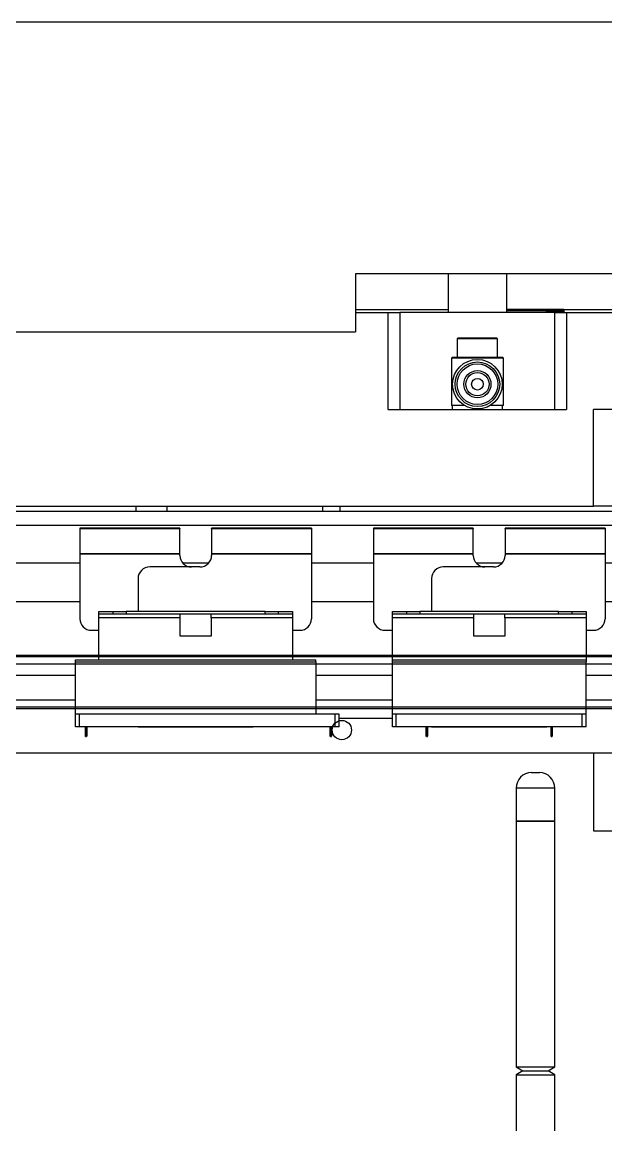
# Model space of a CAD drawing. Extents: x 500 to 100500, y -14500 to 21140.
# Drawn here: x 7104 to 7254.6, y -3155 to -2868.9 of the extents above; entities that cross this region are included whole.
import ezdxf

# ---------------------------------------------------------------- set-up
doc = ezdxf.new("R2010")
doc.units = 0
doc.layers.get('0').update_dxf_attribs({"linetype": 'CONTINUOUS'})

# ---------------------------------------------------------------- blocks, each defined once
blk = doc.blocks.new('LP R')
at = {"color": 2}
for p, q in [((15907.69, -93591.04), (15908.69, -93591.04)), ((15908.69, -93591.04), (15909.69, -93591.04)), ((15903.69, -93595.04), (15903.69, -93603.54)), ((15908.69, -93595.04), (15903.69, -93595.04)), ((15913.69, -93595.04), (15908.69, -93595.04)), ((15913.69, -93603.54), (15913.69, -93595.04)), ((15903.69, -93603.54), (15903.69, -93667.03)), ((15913.69, -93603.54), (15903.69, -93603.54)), ((15903.69, -93603.54), (15908.69, -93603.54)), ((15908.69, -93603.54), (15913.69, -93603.54)), ((15913.69, -93667.03), (15913.69, -93603.54)), ((15903.69, -93667.03), (15905.44, -93668.04)), ((15903.69, -93667.03), (15908.69, -93667.03)), ((15908.69, -93667.03), (15913.69, -93667.03)), ((15911.94, -93668.04), (15913.69, -93667.03)), ((15905.44, -93668.04), (15903.69, -93669.05)), ((15903.69, -93669.05), (15903.69, -93683.54)), ((15903.69, -93669.05), (15908.69, -93669.05)), ((15905.44, -93668.04), (15908.69, -93668.04)), ((15908.69, -93668.04), (15911.94, -93668.04)), ((15908.69, -93669.05), (15913.69, -93669.05)), ((15913.69, -93669.05), (15911.94, -93668.04)), ((15913.69, -93683.54), (15913.69, -93669.05))]:
    blk.add_line(p, q, dxfattribs=at)
for centre, start, end in [((15907.69, -93595.04), 90, 180), ((15909.69, -93595.04), 0, 90)]:
    blk.add_arc(centre, 4, start, end, dxfattribs=at)
blk = doc.blocks.new('SP R')
at = {"color": 3}
for p, q in [((17121.34, -97458.31), (18255.34, -97458.31)), ((18255.34, -97460.31), (17121.34, -97460.31)), ((17121.34, -97471.31), (18255.34, -97471.31)), ((18255.34, -97471.81), (17121.34, -97471.81)), ((18255.34, -97483.31), (17121.34, -97483.31)), ((17353.34, -97483.31), (17353.34, -97503.31)), ((17353.34, -97503.31), (17378.34, -97503.31))]:
    blk.add_line(p, q, dxfattribs=at)
blk.add_circle((17288.34, -97477.31), 2.5, dxfattribs=at)
blk = doc.blocks.new('KJprobe Card F')
at = {"color": 6}
for p, q in [((31903.7, -77304.49, 43.99), (30603.7, -77304.49, 43.99)), ((30942.2, -77369.49, 43.99), (30857.2, -77369.49, 43.99)), ((30857.2, -77369.49, 43.99), (30857.2, -77384.49, 43.99)), ((30881.2, -77379.49, 43.99), (30881.2, -77369.49, 43.99)), ((30896.2, -77369.49, 43.99), (30896.2, -77379.49, 43.99)), ((30857.2, -77378.69, 43.99), (30881.2, -77378.69, 43.99)), ((30906.5, -77378.69, 43.99), (30896.2, -77378.69, 43.99)), ((30896.2, -77378.99, 43.99), (30906.5, -77378.99, 43.99)), ((30911, -77378.69, 43.99), (30906.5, -77378.69, 43.99)), ((30906.5, -77378.69, 43.99), (30906.5, -77378.99, 43.99)), ((30906.5, -77378.89, 43.99), (30910, -77378.89, 43.99)), ((30906.5, -77379.49, 43.99), (30906.5, -77378.99, 43.99)), ((30906.5, -77379.14, 43.99), (30906.55, -77379.14, 43.99)), ((30906.55, -77379.19, 43.99), (30906.55, -77379.14, 43.99)), ((30906.55, -77379.19, 43.99), (30910, -77379.19, 43.99)), ((30906.55, -77379.49, 43.99), (30906.55, -77379.19, 43.99)), ((30910, -77379.19, 43.99), (30910, -77378.89, 43.99)), ((30910, -77378.94, 43.99), (30911, -77378.94, 43.99)), ((30910, -77379.19, 43.99), (30910, -77379.24, 43.99)), ((30911, -77379.24, 43.99), (30910, -77379.24, 43.99)), ((30911, -77378.94, 43.99), (30911, -77378.69, 43.99)), ((30911, -77378.69, 43.99), (30942.2, -77378.69, 43.99)), ((30911, -77378.94, 43.99), (30911, -77379.24, 43.99)), ((30911.1, -77379.14, 43.99), (30911, -77379.14, 43.99)), ((30911, -77379.24, 43.99), (30911, -77379.49, 43.99)), ((30911.1, -77379.49, 43.99), (30911.1, -77379.14, 43.99)), ((30857.2, -77379.49, 43.99), (30865.7, -77379.49, 43.99)), ((30865.7, -77404.49, 43.99), (30865.7, -77379.49, 43.99)), ((30865.7, -77379.49, 43.99), (30868.7, -77379.49, 43.99)), ((30868.7, -77379.49, 43.99), (30868.7, -77404.49, 43.99)), ((30908.7, -77379.49, 43.99), (30868.7, -77379.49, 43.99)), ((30908.7, -77404.49, 43.99), (30908.7, -77379.49, 43.99)), ((30908.7, -77379.49, 43.99), (30911.7, -77379.49, 43.99)), ((30911.7, -77379.49, 43.99), (30911.7, -77404.49, 43.99)), ((30911.7, -77379.49, 43.99), (30942.2, -77379.49, 43.99)), ((30603.7, -77384.49, 43.99), (30857.2, -77384.49, 43.99)), ((30883.75, -77385.99, 43.99), (30883.5, -77386.24, 43.99)), ((30883.5, -77386.24, 43.99), (30883.5, -77390.99, 43.99)), ((30893.9, -77386.24, 43.99), (30883.5, -77386.24, 43.99)), ((30883.75, -77385.99, 43.99), (30893.65, -77385.99, 43.99)), ((30893.9, -77386.24, 43.99), (30893.65, -77385.99, 43.99)), ((30893.9, -77390.99, 43.99), (30893.9, -77386.24, 43.99)), ((30882.25, -77390.99, 43.99), (30882, -77391.24, 43.99)), ((30882, -77391.24, 43.99), (30882, -77403.49, 43.99)), ((30895.4, -77391.24, 43.99), (30882, -77391.24, 43.99)), ((30882.25, -77390.99, 43.99), (30895.15, -77390.99, 43.99)), ((30895.4, -77391.24, 43.99), (30895.15, -77390.99, 43.99)), ((30895.4, -77403.49, 43.99), (30895.4, -77391.24, 43.99)), ((30865.7, -77404.49, 43.99), (30911.7, -77404.49, 43.99)), ((30885.42, -77403.49, 43.99), (30882, -77403.49, 43.99)), ((30882.2, -77403.49, 43.99), (30882.2, -77404.49, 43.99)), ((30895.4, -77403.49, 43.99), (30891.97, -77403.49, 43.99)), ((30895.2, -77404.49, 43.99), (30895.2, -77403.49, 43.99)), ((30978.7, -77404.49, 43.99), (30918.7, -77404.49, 43.99)), ((30918.7, -77429.49, 43.99), (30918.7, -77404.49, 43.99)), ((30488.7, -77429.49, 43.99), (30918.7, -77429.49, 43.99)), ((31000.7, -77430.89, 43.99), (30498.7, -77430.89, 43.99)), ((30800.5, -77429.49, 43.99), (30800.5, -77430.89, 43.99)), ((30808.5, -77429.49, 43.99), (30808.5, -77430.89, 43.99)), ((30848.7, -77429.49, 43.99), (30848.7, -77430.89, 43.99)), ((30853.2, -77429.49, 43.99), (30853.2, -77430.89, 43.99)), ((30923.7, -77429.49, 43.99), (30918.7, -77429.49, 43.99)), ((31000.7, -77434.49, 43.99), (30498.7, -77434.49, 43.99)), ((30786.07, -77435.19, 43.99), (30786.07, -77435.29, 43.99)), ((30811.87, -77435.19, 43.99), (30786.07, -77435.19, 43.99)), ((30811.87, -77435.29, 43.99), (30786.07, -77435.29, 43.99)), ((30786.07, -77435.29, 43.99), (30786.07, -77435.3, 43.99)), ((30811.87, -77435.3, 43.99), (30786.07, -77435.3, 43.99)), ((30786.07, -77435.3, 43.99), (30786.07, -77441.76, 43.99)), ((30811.87, -77435.19, 43.99), (30811.87, -77435.29, 43.99)), ((30811.87, -77435.3, 43.99), (30811.87, -77435.29, 43.99)), ((30811.87, -77441.76, 43.99), (30811.87, -77435.3, 43.99)), ((30820.08, -77435.29, 43.99), (30820.08, -77435.19, 43.99)), ((30845.87, -77435.19, 43.99), (30820.08, -77435.19, 43.99)), ((30845.87, -77435.29, 43.99), (30820.08, -77435.29, 43.99)), ((30820.08, -77435.29, 43.99), (30820.08, -77435.3, 43.99)), ((30845.87, -77435.3, 43.99), (30820.08, -77435.3, 43.99)), ((30820.08, -77435.3, 43.99), (30820.08, -77441.76, 43.99)), ((30845.87, -77435.19, 43.99), (30845.87, -77435.29, 43.99)), ((30845.87, -77435.29, 43.99), (30845.87, -77435.3, 43.99)), ((30845.87, -77435.3, 43.99), (30845.87, -77441.76, 43.99)), ((30861.85, -77435.19, 43.99), (30861.85, -77435.29, 43.99)), ((30887.64, -77435.19, 43.99), (30861.85, -77435.19, 43.99)), ((30887.64, -77435.29, 43.99), (30861.85, -77435.29, 43.99)), ((30861.85, -77435.29, 43.99), (30861.85, -77435.3, 43.99)), ((30887.64, -77435.3, 43.99), (30861.85, -77435.3, 43.99)), ((30861.85, -77435.3, 43.99), (30861.85, -77441.76, 43.99)), ((30887.64, -77435.19, 43.99), (30887.64, -77435.29, 43.99)), ((30887.64, -77435.3, 43.99), (30887.64, -77435.29, 43.99)), ((30887.64, -77441.76, 43.99), (30887.64, -77435.3, 43.99)), ((30895.85, -77435.29, 43.99), (30895.85, -77435.19, 43.99)), ((30921.65, -77435.19, 43.99), (30895.85, -77435.19, 43.99)), ((30921.65, -77435.29, 43.99), (30895.85, -77435.29, 43.99)), ((30895.85, -77435.29, 43.99), (30895.85, -77435.3, 43.99)), ((30921.65, -77435.3, 43.99), (30895.85, -77435.3, 43.99)), ((30895.85, -77435.3, 43.99), (30895.85, -77441.76, 43.99)), ((30921.65, -77435.19, 43.99), (30921.65, -77435.29, 43.99)), ((30921.65, -77435.29, 43.99), (30921.65, -77435.3, 43.99)), ((30921.65, -77435.3, 43.99), (30921.65, -77441.76, 43.99)), ((30811.87, -77441.76, 43.99), (30786.07, -77441.76, 43.99)), ((30786.07, -77441.76, 43.99), (30786.07, -77441.86, 43.99)), ((30811.87, -77441.86, 43.99), (30786.07, -77441.86, 43.99)), ((30786.07, -77441.86, 43.99), (30786.07, -77458.54, 43.99)), ((30811.87, -77441.86, 43.99), (30811.87, -77441.76, 43.99)), ((30811.87, -77442.19, 43.99), (30811.87, -77441.86, 43.99)), ((30845.87, -77441.76, 43.99), (30820.08, -77441.76, 43.99)), ((30820.08, -77441.76, 43.99), (30820.08, -77441.86, 43.99)), ((30845.87, -77441.86, 43.99), (30820.08, -77441.86, 43.99)), ((30820.08, -77441.86, 43.99), (30820.08, -77442.19, 43.99)), ((30845.87, -77441.76, 43.99), (30845.87, -77441.86, 43.99)), ((30845.87, -77441.86, 43.99), (30845.87, -77458.54, 43.99)), ((30887.64, -77441.76, 43.99), (30861.85, -77441.76, 43.99)), ((30861.85, -77441.76, 43.99), (30861.85, -77441.86, 43.99)), ((30887.64, -77441.86, 43.99), (30861.85, -77441.86, 43.99)), ((30861.85, -77441.86, 43.99), (30861.85, -77458.54, 43.99)), ((30887.64, -77441.86, 43.99), (30887.64, -77441.76, 43.99)), ((30887.64, -77442.19, 43.99), (30887.64, -77441.86, 43.99)), ((30921.65, -77441.76, 43.99), (30895.85, -77441.76, 43.99)), ((30895.85, -77441.76, 43.99), (30895.85, -77441.86, 43.99)), ((30921.65, -77441.86, 43.99), (30895.85, -77441.86, 43.99)), ((30895.85, -77441.86, 43.99), (30895.85, -77442.19, 43.99)), ((30921.65, -77441.76, 43.99), (30921.65, -77441.86, 43.99)), ((30921.65, -77441.86, 43.99), (30921.65, -77458.54, 43.99)), ((30786.07, -77444.19, 43.99), (30756.12, -77444.19, 43.99)), ((30819.32, -77444.19, 43.99), (30812.63, -77444.19, 43.99)), ((30861.85, -77444.19, 43.99), (30845.87, -77444.19, 43.99)), ((30895.09, -77444.19, 43.99), (30888.4, -77444.19, 43.99)), ((30937.62, -77444.19, 43.99), (30921.65, -77444.19, 43.99)), ((30817.08, -77445.19, 43.99), (30804.1, -77445.19, 43.99)), ((30892.85, -77445.19, 43.99), (30879.87, -77445.19, 43.99)), ((30801.1, -77448.19, 43.99), (30801.1, -77456.69, 43.99)), ((30876.87, -77448.19, 43.99), (30876.87, -77456.69, 43.99)), ((30786.07, -77454.19, 43.99), (30756.12, -77454.19, 43.99)), ((30861.85, -77454.19, 43.99), (30845.87, -77454.19, 43.99)), ((30937.62, -77454.19, 43.99), (30921.65, -77454.19, 43.99)), ((30790.97, -77457.29, 43.99), (30790.97, -77456.69, 43.99)), ((30790.97, -77456.69, 43.99), (30794.57, -77456.69, 43.99)), ((30790.97, -77458.29, 43.99), (30790.97, -77457.29, 43.99)), ((30790.97, -77457.29, 43.99), (30811.97, -77457.29, 43.99)), ((30811.97, -77458.29, 43.99), (30790.97, -77458.29, 43.99)), ((30790.97, -77469.19, 43.99), (30790.97, -77458.29, 43.99)), ((30794.57, -77456.69, 43.99), (30798.07, -77456.69, 43.99)), ((30794.57, -77456.69, 43.99), (30794.57, -77457.29, 43.99)), ((30798.07, -77456.69, 43.99), (30798.07, -77457.29, 43.99)), ((30833.87, -77456.69, 43.99), (30798.07, -77456.69, 43.99)), ((30811.97, -77458.29, 43.99), (30811.97, -77457.29, 43.99)), ((30811.97, -77457.29, 43.99), (30819.97, -77457.29, 43.99)), ((30811.97, -77463.09, 43.99), (30811.97, -77458.29, 43.99)), ((30819.97, -77458.29, 43.99), (30819.97, -77457.29, 43.99)), ((30819.97, -77457.29, 43.99), (30840.97, -77457.29, 43.99)), ((30840.97, -77458.29, 43.99), (30819.97, -77458.29, 43.99)), ((30819.97, -77458.29, 43.99), (30819.97, -77463.09, 43.99)), ((30833.87, -77457.29, 43.99), (30833.87, -77456.69, 43.99)), ((30833.87, -77456.69, 43.99), (30837.37, -77456.69, 43.99)), ((30837.37, -77456.69, 43.99), (30840.97, -77456.69, 43.99)), ((30837.37, -77457.29, 43.99), (30837.37, -77456.69, 43.99)), ((30840.97, -77456.69, 43.99), (30840.97, -77457.29, 43.99)), ((30840.97, -77457.29, 43.99), (30840.97, -77458.29, 43.99)), ((30840.97, -77458.29, 43.99), (30840.97, -77469.19, 43.99)), ((30866.75, -77457.29, 43.99), (30866.75, -77456.69, 43.99)), ((30866.75, -77456.69, 43.99), (30870.35, -77456.69, 43.99)), ((30866.75, -77457.29, 43.99), (30887.75, -77457.29, 43.99)), ((30866.75, -77458.29, 43.99), (30866.75, -77457.29, 43.99)), ((30887.75, -77458.29, 43.99), (30866.75, -77458.29, 43.99)), ((30866.75, -77469.19, 43.99), (30866.75, -77458.29, 43.99)), ((30870.35, -77456.69, 43.99), (30873.85, -77456.69, 43.99)), ((30870.35, -77456.69, 43.99), (30870.35, -77457.29, 43.99)), ((30873.85, -77456.69, 43.99), (30873.85, -77457.29, 43.99)), ((30909.65, -77456.69, 43.99), (30873.85, -77456.69, 43.99)), ((30887.75, -77458.29, 43.99), (30887.75, -77457.29, 43.99)), ((30887.75, -77457.29, 43.99), (30895.75, -77457.29, 43.99)), ((30887.75, -77463.09, 43.99), (30887.75, -77458.29, 43.99)), ((30895.75, -77458.29, 43.99), (30895.75, -77457.29, 43.99)), ((30895.75, -77457.29, 43.99), (30916.75, -77457.29, 43.99)), ((30916.75, -77458.29, 43.99), (30895.75, -77458.29, 43.99)), ((30895.75, -77458.29, 43.99), (30895.75, -77463.09, 43.99)), ((30909.65, -77457.29, 43.99), (30909.65, -77456.69, 43.99)), ((30909.65, -77456.69, 43.99), (30913.15, -77456.69, 43.99)), ((30913.15, -77456.69, 43.99), (30916.75, -77456.69, 43.99)), ((30913.15, -77457.29, 43.99), (30913.15, -77456.69, 43.99)), ((30916.75, -77456.69, 43.99), (30916.75, -77457.29, 43.99)), ((30916.75, -77457.29, 43.99), (30916.75, -77458.29, 43.99)), ((30916.75, -77458.29, 43.99), (30916.75, -77469.19, 43.99)), ((30789.07, -77461.54, 43.99), (30790.97, -77461.54, 43.99)), ((30840.97, -77461.54, 43.99), (30842.87, -77461.54, 43.99)), ((30864.85, -77461.54, 43.99), (30866.75, -77461.54, 43.99)), ((30916.75, -77461.54, 43.99), (30918.65, -77461.54, 43.99)), ((30819.97, -77463.09, 43.99), (30811.97, -77463.09, 43.99)), ((30895.75, -77463.09, 43.99), (30887.75, -77463.09, 43.99)), ((30784.97, -77469.69, 43.99), (30784.97, -77469.19, 43.99)), ((30784.97, -77469.19, 43.99), (30790.97, -77469.19, 43.99)), ((30784.97, -77483.23, 43.99), (30784.97, -77469.69, 43.99)), ((30784.97, -77469.69, 43.99), (30846.97, -77469.69, 43.99)), ((30790.97, -77469.19, 43.99), (30840.97, -77469.19, 43.99)), ((30840.97, -77469.19, 43.99), (30846.97, -77469.19, 43.99)), ((30846.97, -77469.69, 43.99), (30846.97, -77469.19, 43.99)), ((30846.97, -77469.69, 43.99), (30846.97, -77483.23, 43.99)), ((30866.75, -77469.69, 43.99), (30866.75, -77469.19, 43.99)), ((30866.75, -77469.19, 43.99), (30916.75, -77469.19, 43.99)), ((30866.75, -77483.23, 43.99), (30866.75, -77469.69, 43.99)), ((30866.75, -77469.69, 43.99), (30916.75, -77469.69, 43.99)), ((30916.75, -77469.19, 43.99), (30916.75, -77469.69, 43.99)), ((30916.75, -77483.23, 43.99), (30916.75, -77469.69, 43.99)), ((30756.22, -77473.09, 43.99), (30784.97, -77473.09, 43.99)), ((30846.97, -77473.09, 43.99), (30866.75, -77473.09, 43.99)), ((30916.75, -77473.09, 43.99), (30929.52, -77473.09, 43.99)), ((30756.22, -77479.49, 43.99), (30784.97, -77479.49, 43.99)), ((30846.97, -77479.49, 43.99), (30866.75, -77479.49, 43.99)), ((30916.75, -77479.49, 43.99), (30929.52, -77479.49, 43.99)), ((30846.97, -77483.23, 43.99), (30784.97, -77483.23, 43.99)), ((30784.97, -77486.43, 43.99), (30784.97, -77483.23, 43.99)), ((30785.97, -77486.43, 43.99), (30785.97, -77483.23, 43.99)), ((30851.97, -77483.23, 43.99), (30785.97, -77483.23, 43.99)), ((30851.97, -77486.43, 43.99), (30851.97, -77483.23, 43.99)), ((30852.97, -77483.23, 43.99), (30851.97, -77483.23, 43.99)), ((30852.97, -77486.43, 43.99), (30852.97, -77483.23, 43.99)), ((30852.97, -77484.19, 43.99), (30866.75, -77484.19, 43.99)), ((30916.75, -77483.23, 43.99), (30866.75, -77483.23, 43.99)), ((30866.75, -77486.43, 43.99), (30866.75, -77483.23, 43.99)), ((30867.75, -77486.43, 43.99), (30867.75, -77483.23, 43.99)), ((30915.75, -77483.23, 43.99), (30867.75, -77483.23, 43.99)), ((30915.75, -77486.43, 43.99), (30915.75, -77483.23, 43.99)), ((30916.75, -77486.43, 43.99), (30916.75, -77483.23, 43.99)), ((30785.97, -77486.43, 43.99), (30784.97, -77486.43, 43.99)), ((30851.97, -77486.43, 43.99), (30785.97, -77486.43, 43.99)), ((30787.52, -77486.44, 43.99), (30787.52, -77486.43, 43.99)), ((30787.64, -77486.44, 43.99), (30787.52, -77486.44, 43.99)), ((30787.54, -77487.61, 43.99), (30787.54, -77486.44, 43.99)), ((30787.62, -77487.61, 43.99), (30787.54, -77487.61, 43.99)), ((30787.54, -77487.66, 43.99), (30787.54, -77487.61, 43.99)), ((30787.54, -77487.66, 43.99), (30787.62, -77487.66, 43.99)), ((30787.54, -77488.89, 43.99), (30787.54, -77487.66, 43.99)), ((30787.62, -77486.44, 43.99), (30787.62, -77487.61, 43.99)), ((30787.62, -77487.66, 43.99), (30787.62, -77487.61, 43.99)), ((30787.62, -77487.66, 43.99), (30787.62, -77488.89, 43.99)), ((30787.64, -77486.44, 43.99), (30787.64, -77486.43, 43.99)), ((30787.76, -77486.44, 43.99), (30787.76, -77486.43, 43.99)), ((30787.88, -77486.44, 43.99), (30787.76, -77486.44, 43.99)), ((30787.78, -77487.61, 43.99), (30787.78, -77486.44, 43.99)), ((30787.86, -77487.61, 43.99), (30787.78, -77487.61, 43.99)), ((30787.78, -77487.66, 43.99), (30787.78, -77487.61, 43.99)), ((30787.78, -77487.66, 43.99), (30787.86, -77487.66, 43.99)), ((30787.78, -77488.89, 43.99), (30787.78, -77487.66, 43.99)), ((30787.86, -77486.44, 43.99), (30787.86, -77487.61, 43.99)), ((30787.86, -77487.66, 43.99), (30787.86, -77487.61, 43.99)), ((30787.86, -77487.66, 43.99), (30787.86, -77488.89, 43.99)), ((30787.88, -77486.44, 43.99), (30787.88, -77486.43, 43.99)), ((30801.1, -77486.44, 43.99), (30801.1, -77486.43, 43.99)), ((30830.85, -77486.44, 43.99), (30801.1, -77486.44, 43.99)), ((30801.1, -77486.54, 43.99), (30801.1, -77486.44, 43.99)), ((30801.35, -77486.44, 43.99), (30801.1, -77486.44, 43.99)), ((30830.85, -77486.54, 43.99), (30801.1, -77486.54, 43.99)), ((30801.35, -77486.44, 43.99), (30801.35, -77486.43, 43.99)), ((30801.6, -77486.44, 43.99), (30801.6, -77486.43, 43.99)), ((30801.85, -77486.44, 43.99), (30801.6, -77486.44, 43.99)), ((30801.85, -77486.44, 43.99), (30801.85, -77486.43, 43.99)), ((30802.1, -77486.44, 43.99), (30802.1, -77486.43, 43.99)), ((30802.35, -77486.44, 43.99), (30802.1, -77486.44, 43.99)), ((30802.35, -77486.44, 43.99), (30802.35, -77486.43, 43.99)), ((30802.6, -77486.44, 43.99), (30802.6, -77486.43, 43.99)), ((30802.85, -77486.44, 43.99), (30802.6, -77486.44, 43.99)), ((30802.85, -77486.44, 43.99), (30802.85, -77486.43, 43.99)), ((30803.1, -77486.44, 43.99), (30803.1, -77486.43, 43.99)), ((30803.35, -77486.44, 43.99), (30803.1, -77486.44, 43.99)), ((30803.35, -77486.44, 43.99), (30803.35, -77486.43, 43.99)), ((30803.6, -77486.44, 43.99), (30803.6, -77486.43, 43.99)), ((30803.85, -77486.44, 43.99), (30803.6, -77486.44, 43.99)), ((30803.85, -77486.44, 43.99), (30803.85, -77486.43, 43.99)), ((30804.1, -77486.44, 43.99), (30804.1, -77486.43, 43.99)), ((30804.35, -77486.44, 43.99), (30804.1, -77486.44, 43.99)), ((30804.35, -77486.44, 43.99), (30804.35, -77486.43, 43.99)), ((30804.6, -77486.44, 43.99), (30804.6, -77486.43, 43.99)), ((30804.85, -77486.44, 43.99), (30804.6, -77486.44, 43.99)), ((30804.85, -77486.44, 43.99), (30804.85, -77486.43, 43.99)), ((30805.1, -77486.44, 43.99), (30805.1, -77486.43, 43.99)), ((30805.35, -77486.44, 43.99), (30805.1, -77486.44, 43.99)), ((30805.35, -77486.44, 43.99), (30805.35, -77486.43, 43.99)), ((30805.6, -77486.44, 43.99), (30805.6, -77486.43, 43.99)), ((30805.85, -77486.44, 43.99), (30805.6, -77486.44, 43.99)), ((30805.85, -77486.44, 43.99), (30805.85, -77486.43, 43.99)), ((30806.1, -77486.44, 43.99), (30806.1, -77486.43, 43.99)), ((30806.35, -77486.44, 43.99), (30806.1, -77486.44, 43.99)), ((30806.35, -77486.44, 43.99), (30806.35, -77486.43, 43.99)), ((30806.6, -77486.44, 43.99), (30806.6, -77486.43, 43.99)), ((30806.85, -77486.44, 43.99), (30806.6, -77486.44, 43.99)), ((30806.85, -77486.44, 43.99), (30806.85, -77486.43, 43.99)), ((30807.1, -77486.44, 43.99), (30807.1, -77486.43, 43.99)), ((30807.35, -77486.44, 43.99), (30807.1, -77486.44, 43.99)), ((30807.35, -77486.44, 43.99), (30807.35, -77486.43, 43.99)), ((30807.6, -77486.44, 43.99), (30807.6, -77486.43, 43.99)), ((30807.85, -77486.44, 43.99), (30807.6, -77486.44, 43.99)), ((30807.85, -77486.44, 43.99), (30807.85, -77486.43, 43.99)), ((30808.1, -77486.44, 43.99), (30808.1, -77486.43, 43.99)), ((30808.35, -77486.44, 43.99), (30808.1, -77486.44, 43.99)), ((30808.35, -77486.44, 43.99), (30808.35, -77486.43, 43.99)), ((30808.6, -77486.44, 43.99), (30808.6, -77486.43, 43.99)), ((30808.85, -77486.44, 43.99), (30808.6, -77486.44, 43.99)), ((30808.85, -77486.44, 43.99), (30808.85, -77486.43, 43.99)), ((30809.1, -77486.44, 43.99), (30809.1, -77486.43, 43.99)), ((30809.35, -77486.44, 43.99), (30809.1, -77486.44, 43.99)), ((30809.35, -77486.44, 43.99), (30809.35, -77486.43, 43.99)), ((30809.6, -77486.44, 43.99), (30809.6, -77486.43, 43.99)), ((30809.85, -77486.44, 43.99), (30809.6, -77486.44, 43.99)), ((30809.85, -77486.44, 43.99), (30809.85, -77486.43, 43.99)), ((30810.1, -77486.44, 43.99), (30810.1, -77486.43, 43.99)), ((30810.35, -77486.44, 43.99), (30810.1, -77486.44, 43.99)), ((30810.35, -77486.44, 43.99), (30810.35, -77486.43, 43.99)), ((30810.6, -77486.44, 43.99), (30810.6, -77486.43, 43.99)), ((30810.85, -77486.44, 43.99), (30810.6, -77486.44, 43.99)), ((30810.85, -77486.44, 43.99), (30810.85, -77486.43, 43.99)), ((30811.1, -77486.44, 43.99), (30811.1, -77486.43, 43.99)), ((30811.35, -77486.44, 43.99), (30811.1, -77486.44, 43.99)), ((30811.35, -77486.44, 43.99), (30811.35, -77486.43, 43.99)), ((30811.6, -77486.44, 43.99), (30811.6, -77486.43, 43.99)), ((30811.85, -77486.44, 43.99), (30811.6, -77486.44, 43.99)), ((30811.85, -77486.44, 43.99), (30811.85, -77486.43, 43.99)), ((30812.1, -77486.44, 43.99), (30812.1, -77486.43, 43.99)), ((30812.35, -77486.44, 43.99), (30812.1, -77486.44, 43.99)), ((30812.35, -77486.44, 43.99), (30812.35, -77486.43, 43.99)), ((30812.6, -77486.44, 43.99), (30812.6, -77486.43, 43.99)), ((30812.85, -77486.44, 43.99), (30812.6, -77486.44, 43.99)), ((30812.85, -77486.44, 43.99), (30812.85, -77486.43, 43.99)), ((30813.1, -77486.44, 43.99), (30813.1, -77486.43, 43.99)), ((30813.35, -77486.44, 43.99), (30813.1, -77486.44, 43.99)), ((30813.35, -77486.44, 43.99), (30813.35, -77486.43, 43.99)), ((30813.6, -77486.44, 43.99), (30813.6, -77486.43, 43.99)), ((30813.85, -77486.44, 43.99), (30813.6, -77486.44, 43.99)), ((30813.85, -77486.44, 43.99), (30813.85, -77486.43, 43.99)), ((30814.1, -77486.44, 43.99), (30814.1, -77486.43, 43.99)), ((30814.35, -77486.44, 43.99), (30814.1, -77486.44, 43.99)), ((30814.35, -77486.44, 43.99), (30814.35, -77486.43, 43.99)), ((30814.6, -77486.44, 43.99), (30814.6, -77486.43, 43.99)), ((30814.85, -77486.44, 43.99), (30814.6, -77486.44, 43.99)), ((30814.85, -77486.44, 43.99), (30814.85, -77486.43, 43.99)), ((30815.1, -77486.44, 43.99), (30815.1, -77486.43, 43.99)), ((30815.35, -77486.44, 43.99), (30815.1, -77486.44, 43.99)), ((30815.35, -77486.44, 43.99), (30815.35, -77486.43, 43.99)), ((30815.6, -77486.44, 43.99), (30815.6, -77486.43, 43.99)), ((30815.85, -77486.44, 43.99), (30815.6, -77486.44, 43.99)), ((30815.85, -77486.44, 43.99), (30815.85, -77486.43, 43.99)), ((30816.1, -77486.44, 43.99), (30816.1, -77486.43, 43.99)), ((30816.35, -77486.44, 43.99), (30816.1, -77486.44, 43.99)), ((30816.35, -77486.44, 43.99), (30816.35, -77486.43, 43.99)), ((30816.6, -77486.44, 43.99), (30816.6, -77486.43, 43.99)), ((30816.85, -77486.44, 43.99), (30816.6, -77486.44, 43.99)), ((30816.85, -77486.44, 43.99), (30816.85, -77486.43, 43.99)), ((30817.1, -77486.44, 43.99), (30817.1, -77486.43, 43.99)), ((30817.35, -77486.44, 43.99), (30817.1, -77486.44, 43.99)), ((30817.35, -77486.44, 43.99), (30817.35, -77486.43, 43.99)), ((30817.6, -77486.44, 43.99), (30817.6, -77486.43, 43.99)), ((30817.85, -77486.44, 43.99), (30817.6, -77486.44, 43.99)), ((30817.85, -77486.44, 43.99), (30817.85, -77486.43, 43.99)), ((30818.1, -77486.44, 43.99), (30818.1, -77486.43, 43.99)), ((30818.35, -77486.44, 43.99), (30818.1, -77486.44, 43.99)), ((30818.35, -77486.44, 43.99), (30818.35, -77486.43, 43.99)), ((30818.6, -77486.44, 43.99), (30818.6, -77486.43, 43.99)), ((30818.85, -77486.44, 43.99), (30818.6, -77486.44, 43.99)), ((30818.85, -77486.44, 43.99), (30818.85, -77486.43, 43.99)), ((30819.1, -77486.44, 43.99), (30819.1, -77486.43, 43.99)), ((30819.35, -77486.44, 43.99), (30819.1, -77486.44, 43.99)), ((30819.35, -77486.44, 43.99), (30819.35, -77486.43, 43.99)), ((30819.6, -77486.44, 43.99), (30819.6, -77486.43, 43.99)), ((30819.85, -77486.44, 43.99), (30819.6, -77486.44, 43.99)), ((30819.85, -77486.44, 43.99), (30819.85, -77486.43, 43.99)), ((30820.1, -77486.44, 43.99), (30820.1, -77486.43, 43.99)), ((30820.35, -77486.44, 43.99), (30820.1, -77486.44, 43.99)), ((30820.35, -77486.44, 43.99), (30820.35, -77486.43, 43.99)), ((30820.6, -77486.44, 43.99), (30820.6, -77486.43, 43.99)), ((30820.85, -77486.44, 43.99), (30820.6, -77486.44, 43.99)), ((30820.85, -77486.44, 43.99), (30820.85, -77486.43, 43.99)), ((30821.1, -77486.44, 43.99), (30821.1, -77486.43, 43.99)), ((30821.35, -77486.44, 43.99), (30821.1, -77486.44, 43.99)), ((30821.35, -77486.44, 43.99), (30821.35, -77486.43, 43.99)), ((30821.6, -77486.44, 43.99), (30821.6, -77486.43, 43.99)), ((30821.85, -77486.44, 43.99), (30821.6, -77486.44, 43.99)), ((30821.85, -77486.44, 43.99), (30821.85, -77486.43, 43.99)), ((30822.1, -77486.44, 43.99), (30822.1, -77486.43, 43.99)), ((30822.35, -77486.44, 43.99), (30822.1, -77486.44, 43.99)), ((30822.35, -77486.44, 43.99), (30822.35, -77486.43, 43.99)), ((30822.6, -77486.44, 43.99), (30822.6, -77486.43, 43.99)), ((30822.85, -77486.44, 43.99), (30822.6, -77486.44, 43.99)), ((30822.85, -77486.44, 43.99), (30822.85, -77486.43, 43.99)), ((30823.1, -77486.44, 43.99), (30823.1, -77486.43, 43.99)), ((30823.35, -77486.44, 43.99), (30823.1, -77486.44, 43.99)), ((30823.35, -77486.44, 43.99), (30823.35, -77486.43, 43.99)), ((30823.6, -77486.44, 43.99), (30823.6, -77486.43, 43.99)), ((30823.85, -77486.44, 43.99), (30823.6, -77486.44, 43.99)), ((30823.85, -77486.44, 43.99), (30823.85, -77486.43, 43.99)), ((30824.1, -77486.44, 43.99), (30824.1, -77486.43, 43.99)), ((30824.35, -77486.44, 43.99), (30824.1, -77486.44, 43.99)), ((30824.35, -77486.44, 43.99), (30824.35, -77486.43, 43.99)), ((30824.6, -77486.44, 43.99), (30824.6, -77486.43, 43.99)), ((30824.85, -77486.44, 43.99), (30824.6, -77486.44, 43.99)), ((30824.85, -77486.44, 43.99), (30824.85, -77486.43, 43.99)), ((30825.1, -77486.44, 43.99), (30825.1, -77486.43, 43.99)), ((30825.35, -77486.44, 43.99), (30825.1, -77486.44, 43.99)), ((30825.35, -77486.44, 43.99), (30825.35, -77486.43, 43.99)), ((30825.6, -77486.44, 43.99), (30825.6, -77486.43, 43.99)), ((30825.85, -77486.44, 43.99), (30825.6, -77486.44, 43.99)), ((30825.85, -77486.44, 43.99), (30825.85, -77486.43, 43.99)), ((30826.1, -77486.44, 43.99), (30826.1, -77486.43, 43.99)), ((30826.35, -77486.44, 43.99), (30826.1, -77486.44, 43.99)), ((30826.35, -77486.44, 43.99), (30826.35, -77486.43, 43.99)), ((30826.6, -77486.44, 43.99), (30826.6, -77486.43, 43.99)), ((30826.85, -77486.44, 43.99), (30826.6, -77486.44, 43.99)), ((30826.85, -77486.44, 43.99), (30826.85, -77486.43, 43.99)), ((30827.1, -77486.44, 43.99), (30827.1, -77486.43, 43.99)), ((30827.35, -77486.44, 43.99), (30827.1, -77486.44, 43.99)), ((30827.35, -77486.44, 43.99), (30827.35, -77486.43, 43.99)), ((30827.6, -77486.44, 43.99), (30827.6, -77486.43, 43.99)), ((30827.85, -77486.44, 43.99), (30827.6, -77486.44, 43.99)), ((30827.85, -77486.44, 43.99), (30827.85, -77486.43, 43.99)), ((30828.1, -77486.44, 43.99), (30828.1, -77486.43, 43.99)), ((30828.35, -77486.44, 43.99), (30828.1, -77486.44, 43.99)), ((30828.35, -77486.44, 43.99), (30828.35, -77486.43, 43.99)), ((30828.6, -77486.44, 43.99), (30828.6, -77486.43, 43.99)), ((30828.85, -77486.44, 43.99), (30828.6, -77486.44, 43.99)), ((30828.85, -77486.44, 43.99), (30828.85, -77486.43, 43.99)), ((30829.1, -77486.44, 43.99), (30829.1, -77486.43, 43.99)), ((30829.35, -77486.44, 43.99), (30829.1, -77486.44, 43.99)), ((30829.35, -77486.44, 43.99), (30829.35, -77486.43, 43.99)), ((30829.6, -77486.44, 43.99), (30829.6, -77486.43, 43.99)), ((30829.85, -77486.44, 43.99), (30829.6, -77486.44, 43.99)), ((30829.85, -77486.44, 43.99), (30829.85, -77486.43, 43.99)), ((30830.1, -77486.44, 43.99), (30830.1, -77486.43, 43.99)), ((30830.35, -77486.44, 43.99), (30830.1, -77486.44, 43.99)), ((30830.35, -77486.44, 43.99), (30830.35, -77486.43, 43.99)), ((30830.6, -77486.44, 43.99), (30830.6, -77486.43, 43.99)), ((30830.85, -77486.44, 43.99), (30830.6, -77486.44, 43.99)), ((30830.85, -77486.44, 43.99), (30830.85, -77486.43, 43.99)), ((30830.85, -77486.44, 43.99), (30830.85, -77486.54, 43.99)), ((30850.68, -77486.44, 43.99), (30850.68, -77486.43, 43.99)), ((30850.8, -77486.44, 43.99), (30850.68, -77486.44, 43.99)), ((30850.7, -77487.61, 43.99), (30850.7, -77486.44, 43.99)), ((30850.78, -77487.61, 43.99), (30850.7, -77487.61, 43.99)), ((30850.7, -77487.66, 43.99), (30850.7, -77487.61, 43.99)), ((30850.7, -77487.66, 43.99), (30850.78, -77487.66, 43.99)), ((30850.7, -77488.89, 43.99), (30850.7, -77487.66, 43.99)), ((30850.78, -77486.44, 43.99), (30850.78, -77487.61, 43.99)), ((30850.78, -77487.66, 43.99), (30850.78, -77487.61, 43.99)), ((30850.78, -77487.66, 43.99), (30850.78, -77488.89, 43.99)), ((30850.8, -77486.44, 43.99), (30850.8, -77486.43, 43.99)), ((30850.92, -77486.44, 43.99), (30850.92, -77486.43, 43.99)), ((30851.04, -77486.44, 43.99), (30850.92, -77486.44, 43.99)), ((30850.94, -77487.61, 43.99), (30850.94, -77486.44, 43.99)), ((30851.02, -77487.61, 43.99), (30850.94, -77487.61, 43.99)), ((30850.94, -77487.66, 43.99), (30850.94, -77487.61, 43.99)), ((30850.94, -77487.66, 43.99), (30851.02, -77487.66, 43.99)), ((30850.94, -77488.89, 43.99), (30850.94, -77487.66, 43.99)), ((30851.02, -77486.44, 43.99), (30851.02, -77487.61, 43.99)), ((30851.02, -77487.66, 43.99), (30851.02, -77487.61, 43.99)), ((30851.02, -77487.66, 43.99), (30851.02, -77488.89, 43.99)), ((30851.04, -77486.44, 43.99), (30851.04, -77486.43, 43.99)), ((30852.97, -77486.43, 43.99), (30851.97, -77486.43, 43.99)), ((30867.75, -77486.43, 43.99), (30866.75, -77486.43, 43.99)), ((30915.75, -77486.43, 43.99), (30867.75, -77486.43, 43.99)), ((30875.45, -77486.44, 43.99), (30875.45, -77486.43, 43.99)), ((30875.57, -77486.44, 43.99), (30875.45, -77486.44, 43.99)), ((30875.47, -77487.61, 43.99), (30875.47, -77486.44, 43.99)), ((30875.55, -77487.61, 43.99), (30875.47, -77487.61, 43.99)), ((30875.47, -77487.66, 43.99), (30875.47, -77487.61, 43.99)), ((30875.47, -77488.89, 43.99), (30875.47, -77487.66, 43.99)), ((30875.47, -77487.66, 43.99), (30875.55, -77487.66, 43.99)), ((30875.55, -77486.44, 43.99), (30875.55, -77487.61, 43.99)), ((30875.55, -77487.66, 43.99), (30875.55, -77487.61, 43.99)), ((30875.55, -77487.66, 43.99), (30875.55, -77488.89, 43.99)), ((30875.57, -77486.44, 43.99), (30875.57, -77486.43, 43.99)), ((30875.69, -77486.44, 43.99), (30875.69, -77486.43, 43.99)), ((30875.81, -77486.44, 43.99), (30875.69, -77486.44, 43.99)), ((30875.71, -77487.61, 43.99), (30875.71, -77486.44, 43.99)), ((30875.79, -77487.61, 43.99), (30875.71, -77487.61, 43.99)), ((30875.71, -77487.66, 43.99), (30875.71, -77487.61, 43.99)), ((30875.71, -77487.66, 43.99), (30875.79, -77487.66, 43.99)), ((30875.71, -77488.89, 43.99), (30875.71, -77487.66, 43.99)), ((30875.79, -77486.44, 43.99), (30875.79, -77487.61, 43.99)), ((30875.79, -77487.66, 43.99), (30875.79, -77487.61, 43.99)), ((30875.79, -77487.66, 43.99), (30875.79, -77488.89, 43.99)), ((30875.81, -77486.44, 43.99), (30875.81, -77486.43, 43.99)), ((30876.87, -77486.44, 43.99), (30876.87, -77486.43, 43.99)), ((30876.87, -77486.54, 43.99), (30876.87, -77486.44, 43.99)), ((30906.62, -77486.44, 43.99), (30876.87, -77486.44, 43.99)), ((30877.12, -77486.44, 43.99), (30876.87, -77486.44, 43.99)), ((30906.62, -77486.54, 43.99), (30876.87, -77486.54, 43.99)), ((30877.12, -77486.44, 43.99), (30877.12, -77486.43, 43.99)), ((30877.37, -77486.44, 43.99), (30877.37, -77486.43, 43.99)), ((30877.62, -77486.44, 43.99), (30877.37, -77486.44, 43.99)), ((30877.62, -77486.44, 43.99), (30877.62, -77486.43, 43.99)), ((30877.87, -77486.44, 43.99), (30877.87, -77486.43, 43.99)), ((30878.12, -77486.44, 43.99), (30877.87, -77486.44, 43.99)), ((30878.12, -77486.44, 43.99), (30878.12, -77486.43, 43.99)), ((30878.37, -77486.44, 43.99), (30878.37, -77486.43, 43.99)), ((30878.62, -77486.44, 43.99), (30878.37, -77486.44, 43.99)), ((30878.62, -77486.44, 43.99), (30878.62, -77486.43, 43.99)), ((30878.87, -77486.44, 43.99), (30878.87, -77486.43, 43.99)), ((30879.12, -77486.44, 43.99), (30878.87, -77486.44, 43.99)), ((30879.12, -77486.44, 43.99), (30879.12, -77486.43, 43.99)), ((30879.37, -77486.44, 43.99), (30879.37, -77486.43, 43.99)), ((30879.62, -77486.44, 43.99), (30879.37, -77486.44, 43.99)), ((30879.62, -77486.44, 43.99), (30879.62, -77486.43, 43.99)), ((30879.87, -77486.44, 43.99), (30879.87, -77486.43, 43.99)), ((30880.12, -77486.44, 43.99), (30879.87, -77486.44, 43.99)), ((30880.12, -77486.44, 43.99), (30880.12, -77486.43, 43.99)), ((30880.37, -77486.44, 43.99), (30880.37, -77486.43, 43.99)), ((30880.62, -77486.44, 43.99), (30880.37, -77486.44, 43.99)), ((30880.62, -77486.44, 43.99), (30880.62, -77486.43, 43.99)), ((30880.87, -77486.44, 43.99), (30880.87, -77486.43, 43.99)), ((30881.12, -77486.44, 43.99), (30880.87, -77486.44, 43.99)), ((30881.12, -77486.44, 43.99), (30881.12, -77486.43, 43.99)), ((30881.37, -77486.44, 43.99), (30881.37, -77486.43, 43.99)), ((30881.62, -77486.44, 43.99), (30881.37, -77486.44, 43.99)), ((30881.62, -77486.44, 43.99), (30881.62, -77486.43, 43.99)), ((30881.87, -77486.44, 43.99), (30881.87, -77486.43, 43.99)), ((30882.12, -77486.44, 43.99), (30881.87, -77486.44, 43.99)), ((30882.12, -77486.44, 43.99), (30882.12, -77486.43, 43.99)), ((30882.37, -77486.44, 43.99), (30882.37, -77486.43, 43.99)), ((30882.62, -77486.44, 43.99), (30882.37, -77486.44, 43.99)), ((30882.62, -77486.44, 43.99), (30882.62, -77486.43, 43.99)), ((30882.87, -77486.44, 43.99), (30882.87, -77486.43, 43.99)), ((30883.12, -77486.44, 43.99), (30882.87, -77486.44, 43.99)), ((30883.12, -77486.44, 43.99), (30883.12, -77486.43, 43.99)), ((30883.37, -77486.44, 43.99), (30883.37, -77486.43, 43.99)), ((30883.62, -77486.44, 43.99), (30883.37, -77486.44, 43.99)), ((30883.62, -77486.44, 43.99), (30883.62, -77486.43, 43.99)), ((30883.87, -77486.44, 43.99), (30883.87, -77486.43, 43.99)), ((30884.12, -77486.44, 43.99), (30883.87, -77486.44, 43.99)), ((30884.12, -77486.44, 43.99), (30884.12, -77486.43, 43.99)), ((30884.37, -77486.44, 43.99), (30884.37, -77486.43, 43.99)), ((30884.62, -77486.44, 43.99), (30884.37, -77486.44, 43.99)), ((30884.62, -77486.44, 43.99), (30884.62, -77486.43, 43.99)), ((30884.87, -77486.44, 43.99), (30884.87, -77486.43, 43.99)), ((30885.12, -77486.44, 43.99), (30884.87, -77486.44, 43.99)), ((30885.12, -77486.44, 43.99), (30885.12, -77486.43, 43.99)), ((30885.37, -77486.44, 43.99), (30885.37, -77486.43, 43.99)), ((30885.62, -77486.44, 43.99), (30885.37, -77486.44, 43.99)), ((30885.62, -77486.44, 43.99), (30885.62, -77486.43, 43.99)), ((30885.87, -77486.44, 43.99), (30885.87, -77486.43, 43.99)), ((30886.12, -77486.44, 43.99), (30885.87, -77486.44, 43.99)), ((30886.12, -77486.44, 43.99), (30886.12, -77486.43, 43.99)), ((30886.37, -77486.44, 43.99), (30886.37, -77486.43, 43.99)), ((30886.62, -77486.44, 43.99), (30886.37, -77486.44, 43.99)), ((30886.62, -77486.44, 43.99), (30886.62, -77486.43, 43.99)), ((30886.87, -77486.44, 43.99), (30886.87, -77486.43, 43.99)), ((30887.12, -77486.44, 43.99), (30886.87, -77486.44, 43.99)), ((30887.12, -77486.44, 43.99), (30887.12, -77486.43, 43.99)), ((30887.37, -77486.44, 43.99), (30887.37, -77486.43, 43.99)), ((30887.62, -77486.44, 43.99), (30887.37, -77486.44, 43.99)), ((30887.62, -77486.44, 43.99), (30887.62, -77486.43, 43.99)), ((30887.87, -77486.44, 43.99), (30887.87, -77486.43, 43.99)), ((30888.12, -77486.44, 43.99), (30887.87, -77486.44, 43.99)), ((30888.12, -77486.44, 43.99), (30888.12, -77486.43, 43.99)), ((30888.37, -77486.44, 43.99), (30888.37, -77486.43, 43.99)), ((30888.62, -77486.44, 43.99), (30888.37, -77486.44, 43.99)), ((30888.62, -77486.44, 43.99), (30888.62, -77486.43, 43.99)), ((30888.87, -77486.44, 43.99), (30888.87, -77486.43, 43.99)), ((30889.12, -77486.44, 43.99), (30888.87, -77486.44, 43.99)), ((30889.12, -77486.44, 43.99), (30889.12, -77486.43, 43.99)), ((30889.37, -77486.44, 43.99), (30889.37, -77486.43, 43.99)), ((30889.62, -77486.44, 43.99), (30889.37, -77486.44, 43.99)), ((30889.62, -77486.44, 43.99), (30889.62, -77486.43, 43.99)), ((30889.87, -77486.44, 43.99), (30889.87, -77486.43, 43.99)), ((30890.12, -77486.44, 43.99), (30889.87, -77486.44, 43.99)), ((30890.12, -77486.44, 43.99), (30890.12, -77486.43, 43.99)), ((30890.37, -77486.44, 43.99), (30890.37, -77486.43, 43.99)), ((30890.62, -77486.44, 43.99), (30890.37, -77486.44, 43.99)), ((30890.62, -77486.44, 43.99), (30890.62, -77486.43, 43.99)), ((30890.87, -77486.44, 43.99), (30890.87, -77486.43, 43.99)), ((30891.12, -77486.44, 43.99), (30890.87, -77486.44, 43.99)), ((30891.12, -77486.44, 43.99), (30891.12, -77486.43, 43.99)), ((30891.37, -77486.44, 43.99), (30891.37, -77486.43, 43.99)), ((30891.62, -77486.44, 43.99), (30891.37, -77486.44, 43.99)), ((30891.62, -77486.44, 43.99), (30891.62, -77486.43, 43.99)), ((30891.87, -77486.44, 43.99), (30891.87, -77486.43, 43.99)), ((30892.12, -77486.44, 43.99), (30891.87, -77486.44, 43.99)), ((30892.12, -77486.44, 43.99), (30892.12, -77486.43, 43.99)), ((30892.37, -77486.44, 43.99), (30892.37, -77486.43, 43.99)), ((30892.62, -77486.44, 43.99), (30892.37, -77486.44, 43.99)), ((30892.62, -77486.44, 43.99), (30892.62, -77486.43, 43.99)), ((30892.87, -77486.44, 43.99), (30892.87, -77486.43, 43.99)), ((30893.12, -77486.44, 43.99), (30892.87, -77486.44, 43.99)), ((30893.12, -77486.44, 43.99), (30893.12, -77486.43, 43.99)), ((30893.37, -77486.44, 43.99), (30893.37, -77486.43, 43.99)), ((30893.62, -77486.44, 43.99), (30893.37, -77486.44, 43.99)), ((30893.62, -77486.44, 43.99), (30893.62, -77486.43, 43.99)), ((30893.87, -77486.44, 43.99), (30893.87, -77486.43, 43.99)), ((30894.12, -77486.44, 43.99), (30893.87, -77486.44, 43.99)), ((30894.12, -77486.44, 43.99), (30894.12, -77486.43, 43.99)), ((30894.37, -77486.44, 43.99), (30894.37, -77486.43, 43.99)), ((30894.62, -77486.44, 43.99), (30894.37, -77486.44, 43.99)), ((30894.62, -77486.44, 43.99), (30894.62, -77486.43, 43.99)), ((30894.87, -77486.44, 43.99), (30894.87, -77486.43, 43.99)), ((30895.12, -77486.44, 43.99), (30894.87, -77486.44, 43.99)), ((30895.12, -77486.44, 43.99), (30895.12, -77486.43, 43.99)), ((30895.37, -77486.44, 43.99), (30895.37, -77486.43, 43.99)), ((30895.62, -77486.44, 43.99), (30895.37, -77486.44, 43.99)), ((30895.62, -77486.44, 43.99), (30895.62, -77486.43, 43.99)), ((30895.87, -77486.44, 43.99), (30895.87, -77486.43, 43.99)), ((30896.12, -77486.44, 43.99), (30895.87, -77486.44, 43.99)), ((30896.12, -77486.44, 43.99), (30896.12, -77486.43, 43.99)), ((30896.37, -77486.44, 43.99), (30896.37, -77486.43, 43.99)), ((30896.62, -77486.44, 43.99), (30896.37, -77486.44, 43.99)), ((30896.62, -77486.44, 43.99), (30896.62, -77486.43, 43.99)), ((30896.87, -77486.44, 43.99), (30896.87, -77486.43, 43.99)), ((30897.12, -77486.44, 43.99), (30896.87, -77486.44, 43.99)), ((30897.12, -77486.44, 43.99), (30897.12, -77486.43, 43.99)), ((30897.37, -77486.44, 43.99), (30897.37, -77486.43, 43.99)), ((30897.62, -77486.44, 43.99), (30897.37, -77486.44, 43.99)), ((30897.62, -77486.44, 43.99), (30897.62, -77486.43, 43.99)), ((30897.87, -77486.44, 43.99), (30897.87, -77486.43, 43.99)), ((30898.12, -77486.44, 43.99), (30897.87, -77486.44, 43.99)), ((30898.12, -77486.44, 43.99), (30898.12, -77486.43, 43.99)), ((30898.37, -77486.44, 43.99), (30898.37, -77486.43, 43.99)), ((30898.62, -77486.44, 43.99), (30898.37, -77486.44, 43.99)), ((30898.62, -77486.44, 43.99), (30898.62, -77486.43, 43.99)), ((30898.87, -77486.44, 43.99), (30898.87, -77486.43, 43.99)), ((30899.12, -77486.44, 43.99), (30898.87, -77486.44, 43.99)), ((30899.12, -77486.44, 43.99), (30899.12, -77486.43, 43.99)), ((30899.37, -77486.44, 43.99), (30899.37, -77486.43, 43.99)), ((30899.62, -77486.44, 43.99), (30899.37, -77486.44, 43.99)), ((30899.62, -77486.44, 43.99), (30899.62, -77486.43, 43.99)), ((30899.87, -77486.44, 43.99), (30899.87, -77486.43, 43.99)), ((30900.12, -77486.44, 43.99), (30899.87, -77486.44, 43.99)), ((30900.12, -77486.44, 43.99), (30900.12, -77486.43, 43.99)), ((30900.37, -77486.44, 43.99), (30900.37, -77486.43, 43.99)), ((30900.62, -77486.44, 43.99), (30900.37, -77486.44, 43.99)), ((30900.62, -77486.44, 43.99), (30900.62, -77486.43, 43.99)), ((30900.87, -77486.44, 43.99), (30900.87, -77486.43, 43.99)), ((30901.12, -77486.44, 43.99), (30900.87, -77486.44, 43.99)), ((30901.12, -77486.44, 43.99), (30901.12, -77486.43, 43.99)), ((30901.37, -77486.44, 43.99), (30901.37, -77486.43, 43.99)), ((30901.62, -77486.44, 43.99), (30901.37, -77486.44, 43.99)), ((30901.62, -77486.44, 43.99), (30901.62, -77486.43, 43.99)), ((30901.87, -77486.44, 43.99), (30901.87, -77486.43, 43.99)), ((30902.12, -77486.44, 43.99), (30901.87, -77486.44, 43.99)), ((30902.12, -77486.44, 43.99), (30902.12, -77486.43, 43.99)), ((30902.37, -77486.44, 43.99), (30902.37, -77486.43, 43.99)), ((30902.62, -77486.44, 43.99), (30902.37, -77486.44, 43.99)), ((30902.62, -77486.44, 43.99), (30902.62, -77486.43, 43.99)), ((30902.87, -77486.44, 43.99), (30902.87, -77486.43, 43.99)), ((30903.12, -77486.44, 43.99), (30902.87, -77486.44, 43.99)), ((30903.12, -77486.44, 43.99), (30903.12, -77486.43, 43.99)), ((30903.37, -77486.44, 43.99), (30903.37, -77486.43, 43.99)), ((30903.62, -77486.44, 43.99), (30903.37, -77486.44, 43.99)), ((30903.62, -77486.44, 43.99), (30903.62, -77486.43, 43.99)), ((30903.87, -77486.44, 43.99), (30903.87, -77486.43, 43.99)), ((30904.12, -77486.44, 43.99), (30903.87, -77486.44, 43.99)), ((30904.12, -77486.44, 43.99), (30904.12, -77486.43, 43.99)), ((30904.37, -77486.44, 43.99), (30904.37, -77486.43, 43.99)), ((30904.62, -77486.44, 43.99), (30904.37, -77486.44, 43.99)), ((30904.62, -77486.44, 43.99), (30904.62, -77486.43, 43.99)), ((30904.87, -77486.44, 43.99), (30904.87, -77486.43, 43.99)), ((30905.12, -77486.44, 43.99), (30904.87, -77486.44, 43.99)), ((30905.12, -77486.44, 43.99), (30905.12, -77486.43, 43.99)), ((30905.37, -77486.44, 43.99), (30905.37, -77486.43, 43.99)), ((30905.62, -77486.44, 43.99), (30905.37, -77486.44, 43.99)), ((30905.62, -77486.44, 43.99), (30905.62, -77486.43, 43.99)), ((30905.87, -77486.44, 43.99), (30905.87, -77486.43, 43.99)), ((30906.12, -77486.44, 43.99), (30905.87, -77486.44, 43.99)), ((30906.12, -77486.44, 43.99), (30906.12, -77486.43, 43.99)), ((30906.37, -77486.44, 43.99), (30906.37, -77486.43, 43.99)), ((30906.62, -77486.44, 43.99), (30906.37, -77486.44, 43.99)), ((30906.62, -77486.44, 43.99), (30906.62, -77486.43, 43.99)), ((30906.62, -77486.44, 43.99), (30906.62, -77486.54, 43.99)), ((30907.68, -77486.44, 43.99), (30907.68, -77486.43, 43.99)), ((30907.68, -77486.44, 43.99), (30907.8, -77486.44, 43.99)), ((30907.7, -77487.61, 43.99), (30907.7, -77486.44, 43.99)), ((30907.78, -77487.61, 43.99), (30907.7, -77487.61, 43.99)), ((30907.7, -77487.66, 43.99), (30907.7, -77487.61, 43.99)), ((30907.7, -77487.66, 43.99), (30907.78, -77487.66, 43.99)), ((30907.7, -77488.89, 43.99), (30907.7, -77487.66, 43.99)), ((30907.78, -77486.44, 43.99), (30907.78, -77487.61, 43.99)), ((30907.78, -77487.66, 43.99), (30907.78, -77487.61, 43.99)), ((30907.78, -77487.66, 43.99), (30907.78, -77488.89, 43.99)), ((30907.8, -77486.44, 43.99), (30907.8, -77486.43, 43.99)), ((30907.92, -77486.44, 43.99), (30907.92, -77486.43, 43.99)), ((30907.92, -77486.44, 43.99), (30908.04, -77486.44, 43.99)), ((30907.94, -77487.61, 43.99), (30907.94, -77486.44, 43.99)), ((30908.02, -77487.61, 43.99), (30907.94, -77487.61, 43.99)), ((30907.94, -77487.66, 43.99), (30907.94, -77487.61, 43.99)), ((30907.94, -77487.66, 43.99), (30908.02, -77487.66, 43.99)), ((30907.94, -77488.89, 43.99), (30907.94, -77487.66, 43.99)), ((30908.02, -77486.44, 43.99), (30908.02, -77487.61, 43.99)), ((30908.02, -77487.66, 43.99), (30908.02, -77487.61, 43.99)), ((30908.02, -77487.66, 43.99), (30908.02, -77488.89, 43.99)), ((30908.04, -77486.44, 43.99), (30908.04, -77486.43, 43.99)), ((30916.75, -77486.43, 43.99), (30915.75, -77486.43, 43.99)), ((30787.62, -77488.89, 43.99), (30787.54, -77488.89, 43.99)), ((30787.54, -77488.9, 43.99), (30787.54, -77488.89, 43.99)), ((30787.54, -77488.9, 43.99), (30787.62, -77488.9, 43.99)), ((30787.54, -77488.98, 43.99), (30787.54, -77488.9, 43.99)), ((30787.62, -77488.98, 43.99), (30787.54, -77488.98, 43.99)), ((30787.54, -77488.99, 43.99), (30787.54, -77488.98, 43.99)), ((30787.54, -77488.99, 43.99), (30787.62, -77488.99, 43.99)), ((30787.54, -77488.99, 43.99), (30787.62, -77488.99, 43.99)), ((30787.54, -77488.99, 43.99), (30787.54, -77488.99, 43.99)), ((30787.62, -77488.9, 43.99), (30787.62, -77488.89, 43.99)), ((30787.62, -77488.98, 43.99), (30787.62, -77488.9, 43.99)), ((30787.62, -77488.99, 43.99), (30787.62, -77488.98, 43.99)), ((30787.62, -77488.99, 43.99), (30787.62, -77488.99, 43.99)), ((30787.86, -77488.89, 43.99), (30787.78, -77488.89, 43.99)), ((30787.78, -77488.9, 43.99), (30787.78, -77488.89, 43.99)), ((30787.78, -77488.9, 43.99), (30787.86, -77488.9, 43.99)), ((30787.78, -77488.98, 43.99), (30787.78, -77488.9, 43.99)), ((30787.86, -77488.98, 43.99), (30787.78, -77488.98, 43.99)), ((30787.78, -77488.99, 43.99), (30787.78, -77488.98, 43.99)), ((30787.78, -77488.99, 43.99), (30787.86, -77488.99, 43.99)), ((30787.78, -77488.99, 43.99), (30787.86, -77488.99, 43.99)), ((30787.78, -77488.99, 43.99), (30787.78, -77488.99, 43.99)), ((30787.86, -77488.9, 43.99), (30787.86, -77488.89, 43.99)), ((30787.86, -77488.98, 43.99), (30787.86, -77488.9, 43.99)), ((30787.86, -77488.99, 43.99), (30787.86, -77488.98, 43.99)), ((30787.86, -77488.99, 43.99), (30787.86, -77488.99, 43.99)), ((30850.78, -77488.89, 43.99), (30850.7, -77488.89, 43.99)), ((30850.7, -77488.9, 43.99), (30850.7, -77488.89, 43.99)), ((30850.7, -77488.9, 43.99), (30850.78, -77488.9, 43.99)), ((30850.7, -77488.98, 43.99), (30850.7, -77488.9, 43.99)), ((30850.78, -77488.98, 43.99), (30850.7, -77488.98, 43.99)), ((30850.7, -77488.99, 43.99), (30850.7, -77488.98, 43.99)), ((30850.7, -77488.99, 43.99), (30850.78, -77488.99, 43.99)), ((30850.7, -77488.99, 43.99), (30850.78, -77488.99, 43.99)), ((30850.7, -77488.99, 43.99), (30850.7, -77488.99, 43.99)), ((30850.78, -77488.9, 43.99), (30850.78, -77488.89, 43.99)), ((30850.78, -77488.98, 43.99), (30850.78, -77488.9, 43.99)), ((30850.78, -77488.99, 43.99), (30850.78, -77488.98, 43.99)), ((30850.78, -77488.99, 43.99), (30850.78, -77488.99, 43.99)), ((30851.02, -77488.89, 43.99), (30850.94, -77488.89, 43.99)), ((30850.94, -77488.9, 43.99), (30850.94, -77488.89, 43.99)), ((30850.94, -77488.9, 43.99), (30851.02, -77488.9, 43.99)), ((30850.94, -77488.98, 43.99), (30850.94, -77488.9, 43.99)), ((30851.02, -77488.98, 43.99), (30850.94, -77488.98, 43.99)), ((30850.94, -77488.99, 43.99), (30850.94, -77488.98, 43.99)), ((30850.94, -77488.99, 43.99), (30851.02, -77488.99, 43.99)), ((30850.94, -77488.99, 43.99), (30851.02, -77488.99, 43.99)), ((30850.94, -77488.99, 43.99), (30850.94, -77488.99, 43.99)), ((30851.02, -77488.9, 43.99), (30851.02, -77488.89, 43.99)), ((30851.02, -77488.98, 43.99), (30851.02, -77488.9, 43.99)), ((30851.02, -77488.99, 43.99), (30851.02, -77488.98, 43.99)), ((30851.02, -77488.99, 43.99), (30851.02, -77488.99, 43.99)), ((30875.55, -77488.89, 43.99), (30875.47, -77488.89, 43.99)), ((30875.47, -77488.9, 43.99), (30875.47, -77488.89, 43.99)), ((30875.47, -77488.9, 43.99), (30875.55, -77488.9, 43.99)), ((30875.47, -77488.98, 43.99), (30875.47, -77488.9, 43.99)), ((30875.55, -77488.98, 43.99), (30875.47, -77488.98, 43.99)), ((30875.47, -77488.99, 43.99), (30875.47, -77488.98, 43.99)), ((30875.47, -77488.99, 43.99), (30875.55, -77488.99, 43.99)), ((30875.47, -77488.99, 43.99), (30875.55, -77488.99, 43.99)), ((30875.47, -77488.99, 43.99), (30875.47, -77488.99, 43.99)), ((30875.55, -77488.9, 43.99), (30875.55, -77488.89, 43.99)), ((30875.55, -77488.98, 43.99), (30875.55, -77488.9, 43.99)), ((30875.55, -77488.99, 43.99), (30875.55, -77488.98, 43.99)), ((30875.55, -77488.99, 43.99), (30875.55, -77488.99, 43.99)), ((30875.79, -77488.89, 43.99), (30875.71, -77488.89, 43.99)), ((30875.71, -77488.9, 43.99), (30875.71, -77488.89, 43.99)), ((30875.71, -77488.9, 43.99), (30875.79, -77488.9, 43.99)), ((30875.71, -77488.98, 43.99), (30875.71, -77488.9, 43.99)), ((30875.79, -77488.98, 43.99), (30875.71, -77488.98, 43.99)), ((30875.71, -77488.99, 43.99), (30875.71, -77488.98, 43.99)), ((30875.71, -77488.99, 43.99), (30875.79, -77488.99, 43.99)), ((30875.71, -77488.99, 43.99), (30875.79, -77488.99, 43.99)), ((30875.71, -77488.99, 43.99), (30875.71, -77488.99, 43.99)), ((30875.79, -77488.9, 43.99), (30875.79, -77488.89, 43.99)), ((30875.79, -77488.98, 43.99), (30875.79, -77488.9, 43.99)), ((30875.79, -77488.99, 43.99), (30875.79, -77488.98, 43.99)), ((30875.79, -77488.99, 43.99), (30875.79, -77488.99, 43.99)), ((30907.78, -77488.89, 43.99), (30907.7, -77488.89, 43.99)), ((30907.7, -77488.9, 43.99), (30907.7, -77488.89, 43.99)), ((30907.7, -77488.9, 43.99), (30907.78, -77488.9, 43.99)), ((30907.7, -77488.98, 43.99), (30907.7, -77488.9, 43.99)), ((30907.78, -77488.98, 43.99), (30907.7, -77488.98, 43.99)), ((30907.7, -77488.99, 43.99), (30907.7, -77488.98, 43.99)), ((30907.7, -77488.99, 43.99), (30907.78, -77488.99, 43.99)), ((30907.7, -77488.99, 43.99), (30907.78, -77488.99, 43.99)), ((30907.7, -77488.99, 43.99), (30907.7, -77488.99, 43.99)), ((30907.78, -77488.9, 43.99), (30907.78, -77488.89, 43.99)), ((30907.78, -77488.98, 43.99), (30907.78, -77488.9, 43.99)), ((30907.78, -77488.99, 43.99), (30907.78, -77488.98, 43.99)), ((30907.78, -77488.99, 43.99), (30907.78, -77488.99, 43.99)), ((30908.02, -77488.89, 43.99), (30907.94, -77488.89, 43.99)), ((30907.94, -77488.9, 43.99), (30907.94, -77488.89, 43.99)), ((30907.94, -77488.9, 43.99), (30908.02, -77488.9, 43.99)), ((30907.94, -77488.98, 43.99), (30907.94, -77488.9, 43.99)), ((30908.02, -77488.98, 43.99), (30907.94, -77488.98, 43.99)), ((30907.94, -77488.99, 43.99), (30907.94, -77488.98, 43.99)), ((30907.94, -77488.99, 43.99), (30908.02, -77488.99, 43.99)), ((30907.94, -77488.99, 43.99), (30908.02, -77488.99, 43.99)), ((30907.94, -77488.99, 43.99), (30907.94, -77488.99, 43.99)), ((30908.02, -77488.9, 43.99), (30908.02, -77488.89, 43.99)), ((30908.02, -77488.98, 43.99), (30908.02, -77488.9, 43.99)), ((30908.02, -77488.99, 43.99), (30908.02, -77488.98, 43.99)), ((30908.02, -77488.99, 43.99), (30908.02, -77488.99, 43.99))]:
    blk.add_line(p, q, dxfattribs=at)
for radius in [6.4, 5.75, 5.25, 3.5, 3, 1.5]:
    blk.add_circle((30888.7, -77397.99, 43.99), radius, dxfattribs=at)
for centre, start, end in [((30814.87, -77442.19, 43.99), 180, 270), ((30817.08, -77442.19, 43.99), 270, 0), ((30890.64, -77442.19, 43.99), 180, 270), ((30892.85, -77442.19, 43.99), 270, 0), ((30804.1, -77448.19, 43.99), 90, 180), ((30879.87, -77448.19, 43.99), 90, 180), ((30789.07, -77458.54, 43.99), 180, 270), ((30842.87, -77458.54, 43.99), 270, 0), ((30864.85, -77458.54, 43.99), 180, 270), ((30918.65, -77458.54, 43.99), 270, 0)]:
    blk.add_arc(centre, 3, start, end, dxfattribs=at)
blk = doc.blocks.new('glass 1500')
at = {"color": 1, "elevation": -75.82}
blk.add_lwpolyline([(-6068.99, -93219.95), (-4568.99, -93219.95), (-4568.99, -93220.25), (-6068.99, -93220.25)], close=True, dxfattribs=at)

msp = doc.modelspace()

# ---------------------------------------------------------------- block references
msp.add_blockref('KJprobe Card F', (-23667.2, 74435.59, -119.8))
at = {"color": 0}
for name, p in [('SP R', (-10101.84, 94425.6, -75.82)), ('glass 1500', (12905.49, 90187.55)), ('LP R', (-8672.2, 90528.33, -75.82))]:
    msp.add_blockref(name, p, dxfattribs=at)

doc.saveas('drawing.dxf')
